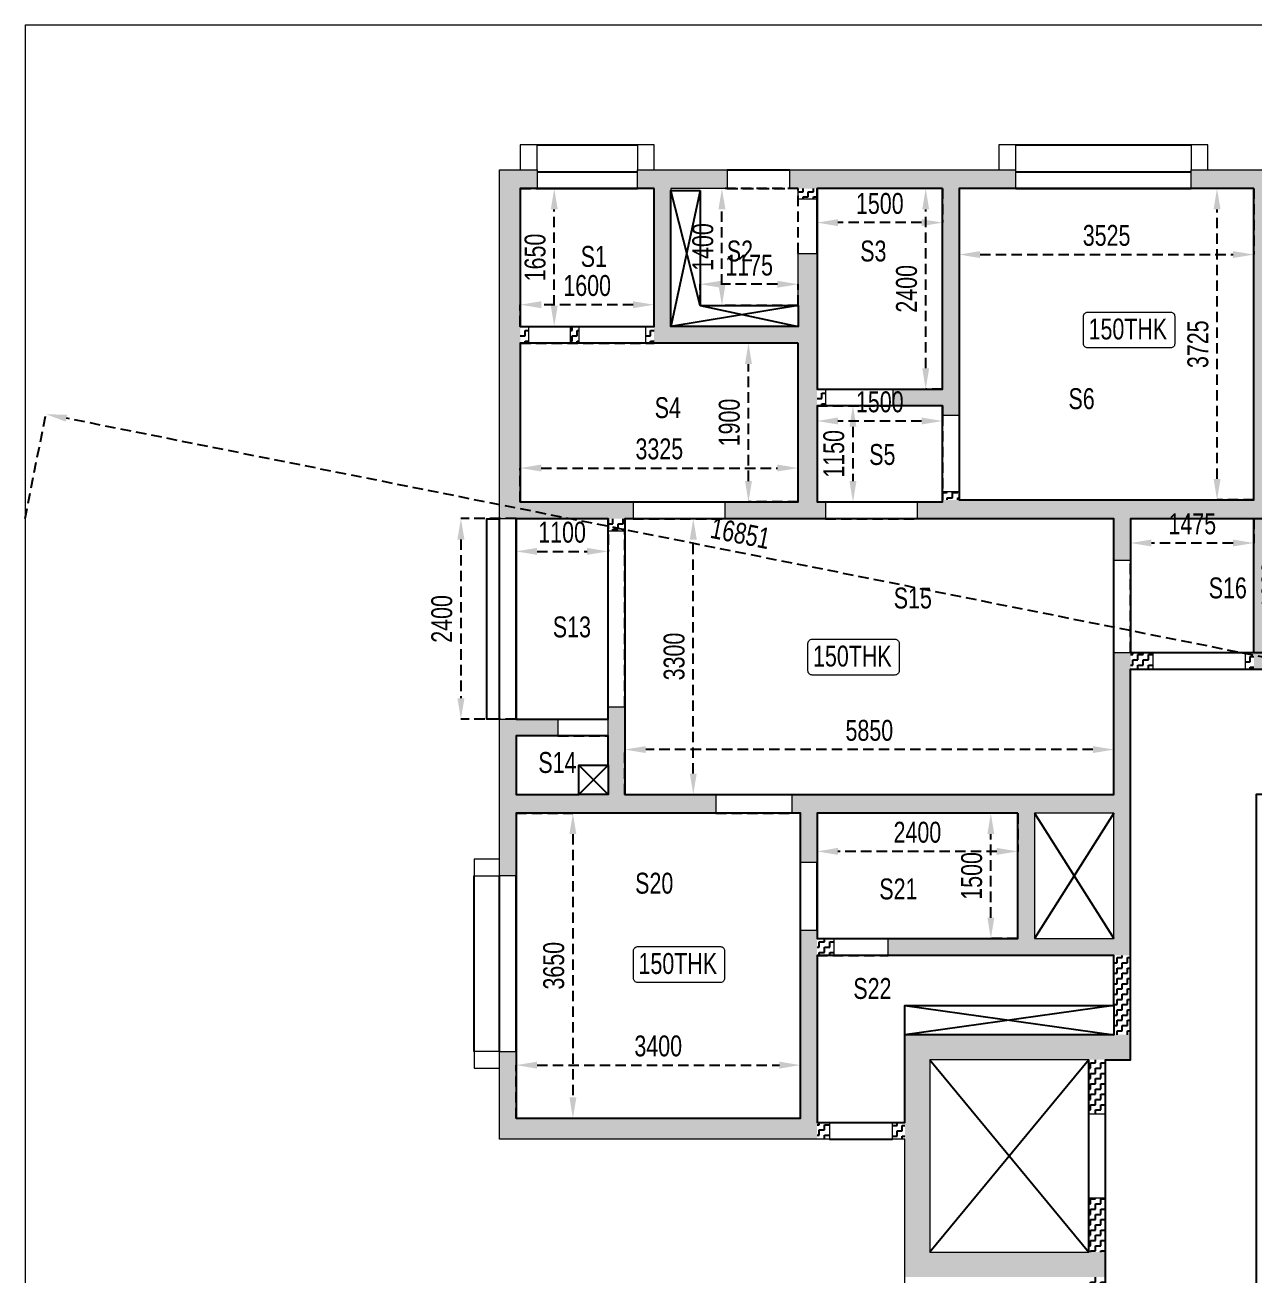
# Model space of a CAD drawing. Header units: millimetres. Extents: x 0 to 40011, y 16 to 56597.
# Drawn here: x 0 to 14712, y 41640 to 56597 of the extents above; entities that cross this region are included whole.
import ezdxf

# ---------------------------------------------------------------- set-up
doc = ezdxf.new("R2010")
doc.units = ezdxf.units.MM
doc.linetypes.add('HIDDEN', pattern=[0.375, 0.25, -0.125])
for name, color, linetype in [('A-DIM', 8, 'Continuous'), ('S-BEAM', 4, 'HIDDEN'), ('S-BEAM 1', 6, 'Continuous'), ('S-CUTOUT', 25, 'Continuous'), ('S-WALL HATCH', 251, 'Continuous')]:
    doc.layers.add(name, color=color, linetype=linetype)
for name, color, linetype, lineweight in [("S-BEAM NO'S", 2, 'Continuous', 20), ('S-GENERAL', 252, 'Continuous', 20), ('s-text', 20, 'Continuous', 13), ('S-WALL', 100, 'Continuous', 20)]:
    doc.layers.add(name, color=color, linetype=linetype, lineweight=lineweight)
doc.styles.add('Dim.s & Anno.(Misc.)', font='ARIALN.TTF')
doc.styles.add('SOBHA', font='swisscl.ttf')
doc.dimstyles.new('S-100-2', dxfattribs={"dimscale": 100, "dimtxt": 2.5, "dimasz": 2.5, "dimexe": 0, "dimexo": 0, "dimgap": 1, "dimtad": 1, "dimdec": 0, "dimzin": 0, "dimdsep": 46, "dimtxsty": 'SOBHA', "dimcen": 0.0895, "dimclrd": 8, "dimclre": 8, "dimclrt": 2, "dimadec": 0, "dimazin": 0, "dimtfac": 1, "dimtdec": 0, "dimtofl": 0, "dimtmove": 0, "dimatfit": 3, "dimfxl": 0.18, "dimtolj": 1, "dimtzin": 0, "dimlwd": -1, "dimlwe": -1, "dimarcsym": 1})
pattern_1 = [(0, (0, 0), (62.5, 62.5), [62.5, -62.5]), (90, (62.5, 0), (-62.5, 62.5), [62.5, -62.5])]

# ---------------------------------------------------------------- blocks, each defined once
blk = doc.blocks.new('WING 05 TYP WALLS')
at = {"layer": 'S-WALL HATCH', "ltscale": 7.5, "transparency": 33554687}
h = blk.add_hatch(color=251, dxfattribs=at)
h.dxf.hatch_style = 1
h.paths.add_polyline_path([(-607332, -43123), (-607332, -42923), (-607332, -41273), (-607132, -41273), (-607132, -41048), (-607332, -41048), (-607582, -41048), (-607582, -45223), (-607332, -45223), (-606282, -45223), (-606082, -45223), (-605982, -45223), (-605982, -45023), (-607332, -45023)])
h = blk.add_hatch(color=251, dxfattribs=at)
h.dxf.hatch_style = 1
h.paths.add_polyline_path([(-603782, -42048), (-604007, -42048), (-604007, -42923), (-605532, -42923), (-605532, -41273), (-604857, -41273), (-604857, -41048), (-605932, -41048), (-605932, -41273), (-605732, -41273), (-605732, -42923), (-605732, -43123), (-604007, -43123), (-604007, -45023), (-604882, -45023), (-604882, -45223), (-604007, -45223), (-603782, -45223), (-603682, -45223), (-603682, -45023), (-603782, -45023), (-603782, -43873), (-603782, -43673)])
h = blk.add_hatch(color=251, dxfattribs=at)
h.dxf.hatch_style = 1
h.paths.add_polyline_path([(-602082, -41273), (-601407, -41273), (-601407, -41048), (-603782, -41048), (-604007, -41048), (-604107, -41048), (-604107, -41273), (-604007, -41273), (-603782, -41273), (-602282, -41273), (-602282, -43673), (-602872, -43673), (-602872, -43873), (-602282, -43873), (-602282, -43988), (-602082, -43988)])
h = blk.add_hatch(color=251, dxfattribs=at)
h.dxf.hatch_style = 1
h.paths.add_polyline_path([(-596732, -44998), (-598307, -44998), (-598307, -43148), (-598307, -42948), (-598307, -41298), (-598107, -41298), (-598107, -41048), (-599307, -41048), (-599307, -41273), (-598557, -41273), (-598557, -44998), (-602082, -44998), (-602282, -44998), (-602282, -45023), (-602582, -45023), (-602582, -45223), (-602282, -45223), (-600232, -45223), (-600232, -45723), (-600032, -45723), (-600032, -45223), (-598557, -45223), (-598557, -46823), (-598557, -47023), (-598307, -47023), (-598307, -46823), (-598307, -45223), (-596932, -45223), (-596932, -45723), (-596732, -45723), (-596732, -45223)])
h = blk.add_hatch(dxfattribs=at)
h.set_pattern_fill('ZIGZAG', color=251, scale=500)
h.set_pattern_definition([(0, (-604006.83, -41397.9), (62.5, 62.5), [62.5, -62.5]), (90, (-603944.33, -41397.9), (-62.5, 62.5), [62.5, -62.5])])
h.paths.add_polyline_path([(-603782, -41273), (-604007, -41273), (-604007, -41398), (-603782, -41398)])
h = blk.add_hatch(dxfattribs=at)
h.set_pattern_fill('ZIGZAG', color=251, scale=500)
h.set_pattern_definition([(0, (-607331.83, -43122.9), (62.5, 62.5), [62.5, -62.5]), (90, (-607269.33, -43122.9), (-62.5, 62.5), [62.5, -62.5])])
h.paths.add_polyline_path([(-606632, -42923), (-606732, -42923), (-606732, -43123), (-606632, -43123)])
h.paths.add_polyline_path([(-607232, -42923), (-607332, -42923), (-607332, -43123), (-607232, -43123)])
h = blk.add_hatch(dxfattribs=at)
h.set_pattern_fill('ZIGZAG', color=251, scale=500)
h.set_pattern_definition([(0, (-605831.83, -43122.9), (62.5, 62.5), [62.5, -62.5]), (90, (-605769.33, -43122.9), (-62.5, 62.5), [62.5, -62.5])])
h.paths.add_polyline_path([(-605732, -42923), (-605832, -42923), (-605832, -43123), (-605732, -43123)])
h = blk.add_hatch(dxfattribs=at)
h.set_pattern_fill('ZIGZAG', color=251, scale=500)
h.set_pattern_definition([(0, (-603781.83, -43872.9), (62.5, 62.5), [62.5, -62.5]), (90, (-603719.33, -43872.9), (-62.5, 62.5), [62.5, -62.5])])
h.paths.add_polyline_path([(-603682, -43673), (-603782, -43673), (-603782, -43873), (-603682, -43873)])
h = blk.add_hatch(dxfattribs=at)
h.set_pattern_fill('ZIGZAG', color=251, scale=500)
h.set_pattern_definition([(0, (-602281.83, -44997.9), (62.5, 62.5), [62.5, -62.5]), (90, (-602219.33, -44997.9), (-62.5, 62.5), [62.5, -62.5])])
h.paths.add_polyline_path([(-602082, -44898), (-602282, -44898), (-602282, -44998), (-602082, -44998)])
h = blk.add_hatch(dxfattribs=at)
h.set_pattern_fill('ZIGZAG', color=251, scale=500)
h.set_pattern_definition([(0, (-606281.83, -45372.9), (62.5, 62.5), [62.5, -62.5]), (90, (-606219.33, -45372.9), (-62.5, 62.5), [62.5, -62.5])])
h.paths.add_polyline_path([(-606082, -45223), (-606282, -45223), (-606282, -45373), (-606082, -45373)])
h = blk.add_hatch(color=251, dxfattribs=at)
h.dxf.hatch_style = 1
h.paths.add_polyline_path([(-600032, -48748), (-600032, -48523), (-600032, -47023), (-600032, -46823), (-600232, -46823), (-600232, -48523), (-604082, -48523), (-604082, -48748), (-603982, -48748), (-603982, -49338), (-603782, -49338), (-603782, -48748), (-601382, -48748), (-601382, -50248), (-602932, -50248), (-602932, -50448), (-600232, -50448), (-600032, -50448)])
h.paths.add_polyline_path([(-601182, -50248), (-601182, -48748), (-600232, -48748), (-600232, -50248)], flags=16)
h = blk.add_hatch(dxfattribs=at)
h.set_pattern_fill('ZIGZAG', color=251, scale=500)
h.set_pattern_definition(pattern_1)
h.paths.add_polyline_path([(-599767, -46823), (-600032, -46823), (-600032, -47023), (-599767, -47023)])
h = blk.add_hatch(dxfattribs=at)
h.set_pattern_fill('ZIGZAG', color=251, scale=500)
h.set_pattern_definition([(0, (-598656.83, -47022.9), (62.5, 62.5), [62.5, -62.5]), (90, (-598594.33, -47022.9), (-62.5, 62.5), [62.5, -62.5])])
h.paths.add_polyline_path([(-598207, -46823), (-598307, -46823), (-598307, -47023), (-598207, -47023)])
h.paths.add_polyline_path([(-598557, -46823), (-598657, -46823), (-598657, -47023), (-598557, -47023)])
h = blk.add_hatch(color=251, dxfattribs=at)
h.dxf.hatch_style = 1
h.paths.add_polyline_path([(-604992, -48523), (-606082, -48523), (-606082, -47473), (-606282, -47473), (-606282, -48523), (-607382, -48523), (-607382, -47823), (-606882, -47823), (-606882, -47623), (-607582, -47623), (-607582, -48523), (-607582, -48748), (-607582, -49498), (-607382, -49498), (-607382, -48748), (-604992, -48748)])
h = blk.add_hatch(color=251, dxfattribs=at)
h.dxf.hatch_style = 1
h.paths.add_polyline_path([(-603782, -50448), (-603782, -50248), (-603782, -50148), (-603982, -50148), (-603982, -52398), (-607382, -52398), (-607382, -51598), (-607582, -51598), (-607582, -52398), (-607582, -52648), (-603782, -52648), (-603782, -52448), (-603782, -52398)])
h = blk.add_hatch(dxfattribs=at)
h.set_pattern_fill('ZIGZAG', color=251, scale=500)
h.set_pattern_definition(pattern_1)
h.paths.add_polyline_path([(-603582, -50248), (-603782, -50248), (-603782, -50448), (-603582, -50448)], flags=17)
h = blk.add_hatch(dxfattribs=at)
h.set_pattern_fill('ZIGZAG', color=251, scale=500)
h.set_pattern_definition(pattern_1)
h.paths.add_polyline_path([(-600032, -50448), (-600232, -50448), (-600232, -51398), (-600032, -51398)])
h = blk.add_hatch(color=251, dxfattribs=at)
h.dxf.hatch_style = 1
h.paths.add_polyline_path([(-602432, -51698), (-600532, -51698), (-600332, -51698), (-600032, -51698), (-600032, -51398), (-600232, -51398), (-602732, -51398), (-602732, -52448), (-602732, -52648), (-602732, -54298), (-602432, -54298), (-600532, -54298), (-600332, -54298), (-600332, -53998), (-600532, -53998), (-602432, -53998)])
h = blk.add_hatch(dxfattribs=at)
h.set_pattern_fill('ZIGZAG', color=251, scale=500)
h.set_pattern_definition([(0, (-602881.83, -54947.9), (62.5, 62.5), [62.5, -62.5]), (90, (-602819.33, -54947.9), (-62.5, 62.5), [62.5, -62.5])])
h.paths.add_polyline_path([(-600332, -54298), (-600532, -54298), (-600532, -54948), (-600332, -54948)])
h.paths.add_polyline_path([(-600332, -53348), (-600532, -53348), (-600532, -53998), (-600332, -53998)])
h.paths.add_polyline_path([(-602732, -52448), (-602882, -52448), (-602882, -52648), (-602732, -52648)])
h.paths.add_polyline_path([(-600332, -51698), (-600532, -51698), (-600532, -52348), (-600332, -52348)])
h = blk.add_hatch(dxfattribs=at)
h.set_pattern_fill('ZIGZAG', color=251, scale=500)
h.set_pattern_definition(pattern_1)
h.paths.add_polyline_path([(-603632, -52448), (-603782, -52448), (-603782, -52648), (-603632, -52648)])
at = {"layer": 'S-WALL'}
blk.add_line((-602282, -45223), (-602282, -45223), dxfattribs=at)
for points in [[(-605982, -45023), (-605982, -45223), (-606082, -45223), (-606082, -45373), (-606282, -45373), (-606282, -45223), (-607332, -45223), (-607582, -45223), (-607582, -41048), (-607332, -41048), (-607132, -41048), (-607132, -41273), (-607332, -41273), (-607332, -42923), (-607232, -42923), (-607232, -43123), (-607332, -43123), (-607332, -45023)], [(-603682, -43673), (-603682, -43873), (-603782, -43873), (-603782, -45023), (-603682, -45023), (-603682, -45223), (-603782, -45223), (-604007, -45223), (-604882, -45223), (-604882, -45023), (-604007, -45023), (-604007, -43123), (-605832, -43123), (-605832, -42923), (-605732, -42923), (-605732, -41273), (-605932, -41273), (-605932, -41048), (-604857, -41048), (-604857, -41273), (-605532, -41273), (-605532, -42923), (-604007, -42923), (-604007, -42048), (-603782, -42048), (-603782, -43673)], [(-602082, -43988), (-602282, -43988), (-602282, -43873), (-602872, -43873), (-602872, -43673), (-602282, -43673), (-602282, -41273), (-603782, -41273), (-603782, -41398), (-604007, -41398), (-604007, -41273), (-604107, -41273), (-604107, -41048), (-604007, -41048), (-603782, -41048), (-601407, -41048), (-601407, -41273), (-602082, -41273)], [(-606632, -43123), (-606732, -43123), (-606732, -42923), (-606632, -42923)], [(-604992, -48523), (-604992, -48748), (-607382, -48748), (-607382, -49498), (-607582, -49498), (-607582, -48748), (-607582, -48523), (-607582, -47623), (-606882, -47623), (-606882, -47823), (-607382, -47823), (-607382, -48523), (-606282, -48523), (-606282, -47473), (-606082, -47473), (-606082, -48523)], [(-600232, -48748), (-601182, -48748), (-601182, -50248), (-600232, -50248)], [(-603582, -50248), (-603582, -50448), (-603782, -50448), (-603782, -52398), (-603782, -52448), (-603632, -52448), (-603632, -52648), (-603782, -52648), (-607582, -52648), (-607582, -52398), (-607582, -51598), (-607382, -51598), (-607382, -52398), (-603982, -52398), (-603982, -50148), (-603782, -50148), (-603782, -50248)]]:
    blk.add_lwpolyline(points, close=True, dxfattribs=at)
for points in [[(-598207, -47023), (-598657, -47023), (-598657, -46823), (-598557, -46823), (-598557, -45223), (-600032, -45223), (-600032, -45723), (-600232, -45723), (-600232, -45223), (-602282, -45223), (-602582, -45223), (-602582, -45023), (-602282, -45023), (-602282, -44998), (-602282, -44898), (-602082, -44898), (-602082, -44998), (-598557, -44998), (-598557, -41273), (-599307, -41273), (-599307, -41048), (-598107, -41048)], [(-602732, -56598), (-602732, -52648), (-602882, -52648), (-602882, -52448), (-602732, -52448), (-602732, -51398), (-600232, -51398), (-600232, -50448), (-602932, -50448), (-602932, -50248), (-601382, -50248), (-601382, -48748), (-603782, -48748), (-603782, -49338), (-603982, -49338), (-603982, -48748), (-604082, -48748), (-604082, -48523), (-600232, -48523), (-600232, -46823), (-599767, -46823), (-599767, -47023), (-600032, -47023), (-600032, -48523), (-600032, -48748), (-600032, -51698), (-600332, -51698), (-600332, -52348), (-600532, -52348), (-600532, -51698), (-602432, -51698), (-602432, -53998), (-600532, -53998), (-600532, -53348), (-600332, -53348), (-600332, -54948)]]:
    blk.add_lwpolyline(points, dxfattribs=at)
blk = doc.blocks.new('*D176')
at = {"layer": 'Defpoints', "color": 0, "linetype": 'Continuous', "ltscale": 500, "transparency": 16777216}
for p in [(5924, 54640), (6330, 54640), (5924, 52990)]:
    blk.add_point(p, dxfattribs=at)
at = {"layer": 'S-BEAM', "color": 8, "ltscale": 500, "transparency": 16777216}
for p, q in [((5924, 54640), (6330, 54640)), ((6330, 53240), (6330, 54390)), ((5924, 52990), (6330, 52990))]:
    blk.add_line(p, q, dxfattribs=at)
at = {"layer": 'S-BEAM', "color": 8, "linetype": 'Continuous', "ltscale": 500, "transparency": 16777216}
for points in [[(6289, 54390), (6372, 54390), (6330, 54640)], [(6289, 53240), (6372, 53240), (6330, 52990)]]:
    blk.add_solid(points, dxfattribs=at)
at = {"layer": 'S-BEAM', "color": 2, "linetype": 'Continuous', "ltscale": 500, "transparency": 16777216, "insert": (6102, 53815), "char_height": 250, "attachment_point": 5, "rotation": 90, "style": 'SOBHA'}
blk.add_mtext('\\A1;1650', dxfattribs=at)
blk = doc.blocks.new('*D177')
at = {"layer": 'Defpoints', "color": 0, "linetype": 'Continuous', "ltscale": 500, "transparency": 16777216}
for p in [(5924, 53250), (5924, 52990), (7524, 52990)]:
    blk.add_point(p, dxfattribs=at)
at = {"layer": 'S-BEAM', "color": 8, "ltscale": 500, "transparency": 16777216}
for p, q in [((5924, 52990), (5924, 53250)), ((7274, 53250), (6174, 53250)), ((7524, 52990), (7524, 53250))]:
    blk.add_line(p, q, dxfattribs=at)
at = {"layer": 'S-BEAM', "color": 8, "linetype": 'Continuous', "ltscale": 500, "transparency": 16777216}
for points in [[(6174, 53291), (6174, 53208), (5924, 53250)], [(7274, 53291), (7274, 53208), (7524, 53250)]]:
    blk.add_solid(points, dxfattribs=at)
at = {"layer": 'S-BEAM', "color": 2, "linetype": 'Continuous', "ltscale": 500, "transparency": 16777216, "insert": (6724, 53478), "char_height": 250, "attachment_point": 5, "style": 'SOBHA'}
blk.add_mtext('\\A1;1600', dxfattribs=at)
blk = doc.blocks.new('*D178')
at = {"layer": 'Defpoints', "color": 0, "linetype": 'Continuous', "ltscale": 500, "transparency": 16777216}
for p in [(8074, 53495), (8074, 53240), (9249, 53240)]:
    blk.add_point(p, dxfattribs=at)
at = {"layer": 'S-BEAM', "color": 8, "ltscale": 500, "transparency": 16777216}
for p, q in [((8074, 53240), (8074, 53495)), ((8999, 53495), (8324, 53495)), ((9249, 53240), (9249, 53495))]:
    blk.add_line(p, q, dxfattribs=at)
at = {"layer": 'S-BEAM', "color": 8, "linetype": 'Continuous', "ltscale": 500, "transparency": 16777216}
for points in [[(8324, 53536), (8324, 53453), (8074, 53495)], [(8999, 53536), (8999, 53453), (9249, 53495)]]:
    blk.add_solid(points, dxfattribs=at)
at = {"layer": 'S-BEAM', "color": 2, "linetype": 'Continuous', "ltscale": 500, "transparency": 16777216, "insert": (8662, 53722), "char_height": 250, "attachment_point": 5, "style": 'SOBHA'}
blk.add_mtext('\\A1;1175', dxfattribs=at)
blk = doc.blocks.new('*D179')
at = {"layer": 'Defpoints', "color": 0, "linetype": 'Continuous', "ltscale": 500, "transparency": 16777216}
for p in [(8336, 54640), (9249, 54640), (9249, 53240)]:
    blk.add_point(p, dxfattribs=at)
at = {"layer": 'S-BEAM', "color": 8, "ltscale": 500, "transparency": 16777216}
for p, q in [((9249, 54640), (8336, 54640)), ((8336, 53490), (8336, 54390)), ((9249, 53240), (8336, 53240))]:
    blk.add_line(p, q, dxfattribs=at)
at = {"layer": 'S-BEAM', "color": 8, "linetype": 'Continuous', "ltscale": 500, "transparency": 16777216}
for points in [[(8294, 54390), (8378, 54390), (8336, 54640)], [(8294, 53490), (8378, 53490), (8336, 53240)]]:
    blk.add_solid(points, dxfattribs=at)
at = {"layer": 'S-BEAM', "color": 2, "linetype": 'Continuous', "ltscale": 500, "transparency": 16777216, "insert": (8108, 53940), "char_height": 250, "attachment_point": 5, "rotation": 90, "style": 'SOBHA'}
blk.add_mtext('\\A1;1400', dxfattribs=at)
blk = doc.blocks.new('*D180')
at = {"layer": 'Defpoints', "color": 0, "linetype": 'Continuous', "ltscale": 500, "transparency": 16777216}
for p in [(10773, 54640), (10974, 54640), (10974, 52240)]:
    blk.add_point(p, dxfattribs=at)
at = {"layer": 'S-BEAM', "color": 8, "ltscale": 500, "transparency": 16777216}
for p, q in [((10974, 54640), (10773, 54640)), ((10773, 52490), (10773, 54390)), ((10974, 52240), (10773, 52240))]:
    blk.add_line(p, q, dxfattribs=at)
at = {"layer": 'S-BEAM', "color": 8, "linetype": 'Continuous', "ltscale": 500, "transparency": 16777216}
for points in [[(10732, 54390), (10815, 54390), (10773, 54640)], [(10732, 52490), (10815, 52490), (10773, 52240)]]:
    blk.add_solid(points, dxfattribs=at)
at = {"layer": 'S-BEAM', "color": 2, "linetype": 'Continuous', "ltscale": 500, "transparency": 16777216, "insert": (10545, 53440), "char_height": 250, "attachment_point": 5, "rotation": 90, "style": 'SOBHA'}
blk.add_mtext('\\A1;2400', dxfattribs=at)
blk = doc.blocks.new('*D181')
at = {"layer": 'Defpoints', "color": 0, "linetype": 'Continuous', "ltscale": 500, "transparency": 16777216}
for p in [(9474, 54640), (10974, 54640), (9474, 54232)]:
    blk.add_point(p, dxfattribs=at)
at = {"layer": 'S-BEAM', "color": 8, "ltscale": 500, "transparency": 16777216}
for p, q in [((9474, 54640), (9474, 54232)), ((10974, 54640), (10974, 54232)), ((10724, 54232), (9724, 54232))]:
    blk.add_line(p, q, dxfattribs=at)
at = {"layer": 'S-BEAM', "color": 8, "linetype": 'Continuous', "ltscale": 500, "transparency": 16777216}
for points in [[(9724, 54273), (9724, 54190), (9474, 54232)], [(10724, 54273), (10724, 54190), (10974, 54232)]]:
    blk.add_solid(points, dxfattribs=at)
at = {"layer": 'S-BEAM', "color": 2, "linetype": 'Continuous', "ltscale": 500, "transparency": 16777216, "insert": (10224, 54460), "char_height": 250, "attachment_point": 5, "style": 'SOBHA'}
blk.add_mtext('\\A1;1500', dxfattribs=at)
blk = doc.blocks.new('*D182')
at = {"layer": 'Defpoints', "color": 0, "linetype": 'Continuous', "ltscale": 500, "transparency": 16777216}
for p in [(9249, 51295), (5924, 50890), (9249, 50890)]:
    blk.add_point(p, dxfattribs=at)
at = {"layer": 'S-BEAM', "color": 8, "ltscale": 500, "transparency": 16777216}
for p, q in [((5924, 50890), (5924, 51295)), ((6174, 51295), (8999, 51295)), ((9249, 50890), (9249, 51295))]:
    blk.add_line(p, q, dxfattribs=at)
at = {"layer": 'S-BEAM', "color": 8, "linetype": 'Continuous', "ltscale": 500, "transparency": 16777216}
for points in [[(6174, 51337), (6174, 51254), (5924, 51295)], [(8999, 51337), (8999, 51254), (9249, 51295)]]:
    blk.add_solid(points, dxfattribs=at)
at = {"layer": 'S-BEAM', "color": 2, "linetype": 'Continuous', "ltscale": 500, "transparency": 16777216, "insert": (7587, 51523), "char_height": 250, "attachment_point": 5, "style": 'SOBHA'}
blk.add_mtext('\\A1;3325', dxfattribs=at)
blk = doc.blocks.new('*D183')
at = {"layer": 'Defpoints', "color": 0, "linetype": 'Continuous', "ltscale": 500, "transparency": 16777216}
for p in [(8653, 52790), (9249, 52790), (9249, 50890)]:
    blk.add_point(p, dxfattribs=at)
at = {"layer": 'S-BEAM', "color": 8, "ltscale": 500, "transparency": 16777216}
for p, q in [((9249, 52790), (8653, 52790)), ((8653, 51140), (8653, 52540)), ((9249, 50890), (8653, 50890))]:
    blk.add_line(p, q, dxfattribs=at)
at = {"layer": 'S-BEAM', "color": 8, "linetype": 'Continuous', "ltscale": 500, "transparency": 16777216}
for points in [[(8612, 52540), (8695, 52540), (8653, 52790)], [(8612, 51140), (8695, 51140), (8653, 50890)]]:
    blk.add_solid(points, dxfattribs=at)
at = {"layer": 'S-BEAM', "color": 2, "linetype": 'Continuous', "ltscale": 500, "transparency": 16777216, "insert": (8425, 51840), "char_height": 250, "attachment_point": 5, "rotation": 90, "style": 'SOBHA'}
blk.add_mtext('\\A1;1900', dxfattribs=at)
blk = doc.blocks.new('*D184')
at = {"layer": 'Defpoints', "color": 0, "linetype": 'Continuous', "ltscale": 500, "transparency": 16777216}
for p in [(9474, 52040), (9474, 50890), (9903, 50890)]:
    blk.add_point(p, dxfattribs=at)
at = {"layer": 'S-BEAM', "color": 8, "ltscale": 500, "transparency": 16777216}
for p, q in [((9474, 52040), (9903, 52040)), ((9903, 51790), (9903, 51140)), ((9474, 50890), (9903, 50890))]:
    blk.add_line(p, q, dxfattribs=at)
at = {"layer": 'S-BEAM', "color": 8, "linetype": 'Continuous', "ltscale": 500, "transparency": 16777216}
for points in [[(9861, 51790), (9945, 51790), (9903, 52040)], [(9861, 51140), (9945, 51140), (9903, 50890)]]:
    blk.add_solid(points, dxfattribs=at)
at = {"layer": 'S-BEAM', "color": 2, "linetype": 'Continuous', "ltscale": 500, "transparency": 16777216, "insert": (9675, 51465), "char_height": 250, "attachment_point": 5, "rotation": 90, "style": 'SOBHA'}
blk.add_mtext('\\A1;1150', dxfattribs=at)
blk = doc.blocks.new('*D185')
at = {"layer": 'Defpoints', "color": 0, "linetype": 'Continuous', "ltscale": 500, "transparency": 16777216}
for p in [(9474, 52040), (10974, 52040), (9474, 51858)]:
    blk.add_point(p, dxfattribs=at)
at = {"layer": 'S-BEAM', "color": 8, "ltscale": 500, "transparency": 16777216}
for p, q in [((9474, 52040), (9474, 51858)), ((10974, 52040), (10974, 51858)), ((10724, 51858), (9724, 51858))]:
    blk.add_line(p, q, dxfattribs=at)
at = {"layer": 'S-BEAM', "color": 8, "linetype": 'Continuous', "ltscale": 500, "transparency": 16777216}
for points in [[(9724, 51900), (9724, 51817), (9474, 51858)], [(10724, 51900), (10724, 51817), (10974, 51858)]]:
    blk.add_solid(points, dxfattribs=at)
at = {"layer": 'S-BEAM', "color": 2, "linetype": 'Continuous', "ltscale": 500, "transparency": 16777216, "insert": (10224, 52086), "char_height": 250, "attachment_point": 5, "style": 'SOBHA'}
blk.add_mtext('\\A1;1500', dxfattribs=at)
blk = doc.blocks.new('*D186')
at = {"layer": 'Defpoints', "color": 0, "linetype": 'Continuous', "ltscale": 500, "transparency": 16777216}
for p in [(14258, 54640), (14699, 54640), (14699, 50915)]:
    blk.add_point(p, dxfattribs=at)
at = {"layer": 'S-BEAM', "color": 8, "ltscale": 500, "transparency": 16777216}
for p, q in [((14699, 54640), (14258, 54640)), ((14258, 51165), (14258, 54390)), ((14699, 50915), (14258, 50915))]:
    blk.add_line(p, q, dxfattribs=at)
at = {"layer": 'S-BEAM', "color": 8, "linetype": 'Continuous', "ltscale": 500, "transparency": 16777216}
for points in [[(14216, 54390), (14300, 54390), (14258, 54640)], [(14216, 51165), (14300, 51165), (14258, 50915)]]:
    blk.add_solid(points, dxfattribs=at)
at = {"layer": 'S-BEAM', "color": 2, "linetype": 'Continuous', "ltscale": 500, "transparency": 16777216, "insert": (14030, 52777), "char_height": 250, "attachment_point": 5, "rotation": 90, "style": 'SOBHA'}
blk.add_mtext('\\A1;3725', dxfattribs=at)
blk = doc.blocks.new('*D187')
at = {"layer": 'Defpoints', "color": 0, "linetype": 'Continuous', "ltscale": 500, "transparency": 16777216}
for p in [(11174, 54640), (14699, 54640), (14699, 53850)]:
    blk.add_point(p, dxfattribs=at)
at = {"layer": 'S-BEAM', "color": 8, "ltscale": 500, "transparency": 16777216}
for p, q in [((11174, 54640), (11174, 53850)), ((14699, 54640), (14699, 53850)), ((11424, 53850), (14449, 53850))]:
    blk.add_line(p, q, dxfattribs=at)
at = {"layer": 'S-BEAM', "color": 8, "linetype": 'Continuous', "ltscale": 500, "transparency": 16777216}
for points in [[(11424, 53891), (11424, 53808), (11174, 53850)], [(14449, 53891), (14449, 53808), (14699, 53850)]]:
    blk.add_solid(points, dxfattribs=at)
at = {"layer": 'S-BEAM', "color": 2, "linetype": 'Continuous', "ltscale": 500, "transparency": 16777216, "insert": (12937, 54078), "char_height": 250, "attachment_point": 5, "style": 'SOBHA'}
blk.add_mtext('\\A1;3525', dxfattribs=at)
blk = doc.blocks.new('*D197')
at = {"layer": 'Defpoints', "color": 0, "linetype": 'Continuous', "ltscale": 500, "transparency": 16777216}
for p in [(5874, 50690), (5214, 48290), (5874, 48290)]:
    blk.add_point(p, dxfattribs=at)
at = {"layer": 'S-BEAM', "color": 8, "ltscale": 500, "transparency": 16777216}
for p, q in [((5874, 50690), (5214, 50690)), ((5214, 50440), (5214, 48540)), ((5874, 48290), (5214, 48290))]:
    blk.add_line(p, q, dxfattribs=at)
at = {"layer": 'S-BEAM', "color": 8, "linetype": 'Continuous', "ltscale": 500, "transparency": 16777216}
for points in [[(5172, 50440), (5256, 50440), (5214, 50690)], [(5172, 48540), (5256, 48540), (5214, 48290)]]:
    blk.add_solid(points, dxfattribs=at)
at = {"layer": 'S-BEAM', "color": 2, "linetype": 'Continuous', "ltscale": 500, "transparency": 16777216, "insert": (4986, 49490), "char_height": 250, "attachment_point": 5, "rotation": 90, "style": 'SOBHA'}
blk.add_mtext('\\A1;2400', dxfattribs=at)
blk = doc.blocks.new('*D198')
at = {"layer": 'Defpoints', "color": 0, "linetype": 'Continuous', "ltscale": 500, "transparency": 16777216}
for p in [(5874, 50690), (6974, 50690), (6974, 50298)]:
    blk.add_point(p, dxfattribs=at)
at = {"layer": 'S-BEAM', "color": 8, "ltscale": 500, "transparency": 16777216}
for p, q in [((5874, 50690), (5874, 50298)), ((6974, 50690), (6974, 50298)), ((6124, 50298), (6724, 50298))]:
    blk.add_line(p, q, dxfattribs=at)
at = {"layer": 'S-BEAM', "color": 8, "linetype": 'Continuous', "ltscale": 500, "transparency": 16777216}
for points in [[(6124, 50340), (6124, 50257), (5874, 50298)], [(6724, 50340), (6724, 50257), (6974, 50298)]]:
    blk.add_solid(points, dxfattribs=at)
at = {"layer": 'S-BEAM', "color": 2, "linetype": 'Continuous', "ltscale": 500, "transparency": 16777216, "insert": (6424, 50526), "char_height": 250, "attachment_point": 5, "style": 'SOBHA'}
blk.add_mtext('\\A1;1100', dxfattribs=at)
blk = doc.blocks.new('*D199')
at = {"layer": 'Defpoints', "color": 0, "linetype": 'Continuous', "ltscale": 500, "transparency": 16777216}
for p in [(7174, 47927), (7174, 47390), (13024, 47390)]:
    blk.add_point(p, dxfattribs=at)
at = {"layer": 'S-BEAM', "color": 8, "ltscale": 500, "transparency": 16777216}
for p, q in [((7174, 47390), (7174, 47927)), ((12774, 47927), (7424, 47927)), ((13024, 47390), (13024, 47927))]:
    blk.add_line(p, q, dxfattribs=at)
at = {"layer": 'S-BEAM', "color": 8, "linetype": 'Continuous', "ltscale": 500, "transparency": 16777216}
for points in [[(7424, 47968), (7424, 47885), (7174, 47927)], [(12774, 47968), (12774, 47885), (13024, 47927)]]:
    blk.add_solid(points, dxfattribs=at)
at = {"layer": 'S-BEAM', "color": 2, "linetype": 'Continuous', "ltscale": 500, "transparency": 16777216, "insert": (10099, 48155), "char_height": 250, "attachment_point": 5, "style": 'SOBHA'}
blk.add_mtext('\\A1;5850', dxfattribs=at)
blk = doc.blocks.new('*D240')
at = {"layer": 'Defpoints', "color": 0, "linetype": 'Continuous', "ltscale": 500, "transparency": 16777216}
for p in [(7174, 50690), (7993, 50690), (7174, 47390)]:
    blk.add_point(p, dxfattribs=at)
at = {"layer": 'S-BEAM', "color": 8, "ltscale": 500, "transparency": 16777216}
for p, q in [((7174, 50690), (7993, 50690)), ((7993, 47640), (7993, 50440)), ((7174, 47390), (7993, 47390))]:
    blk.add_line(p, q, dxfattribs=at)
at = {"layer": 'S-BEAM', "color": 8, "linetype": 'Continuous', "ltscale": 500, "transparency": 16777216}
for points in [[(7952, 50440), (8035, 50440), (7993, 50690)], [(7952, 47640), (8035, 47640), (7993, 47390)]]:
    blk.add_solid(points, dxfattribs=at)
at = {"layer": 'S-BEAM', "color": 2, "linetype": 'Continuous', "ltscale": 500, "transparency": 16777216, "insert": (7765, 49040), "char_height": 250, "attachment_point": 5, "rotation": 90, "style": 'SOBHA'}
blk.add_mtext('\\A1;3300', dxfattribs=at)
blk = doc.blocks.new('*D241')
at = {"layer": 'Defpoints', "color": 0, "linetype": 'Continuous', "ltscale": 500, "transparency": 16777216}
for p in [(14699, 50690), (15145, 50690), (14699, 49090)]:
    blk.add_point(p, dxfattribs=at)
at = {"layer": 'S-BEAM', "color": 8, "ltscale": 500, "transparency": 16777216}
for p, q in [((14699, 50690), (15145, 50690)), ((15145, 49340), (15145, 50440)), ((14699, 49090), (15145, 49090))]:
    blk.add_line(p, q, dxfattribs=at)
at = {"layer": 'S-BEAM', "color": 8, "linetype": 'Continuous', "ltscale": 500, "transparency": 16777216}
for points in [[(15104, 50440), (15187, 50440), (15145, 50690)], [(15104, 49340), (15187, 49340), (15145, 49090)]]:
    blk.add_solid(points, dxfattribs=at)
at = {"layer": 'S-BEAM', "color": 2, "linetype": 'Continuous', "ltscale": 500, "transparency": 16777216, "insert": (14917, 49890), "char_height": 250, "attachment_point": 5, "rotation": 90, "style": 'SOBHA'}
blk.add_mtext('\\A1;1600', dxfattribs=at)
blk = doc.blocks.new('*D242')
at = {"layer": 'Defpoints', "color": 0, "linetype": 'Continuous', "ltscale": 500, "transparency": 16777216}
for p in [(13224, 50690), (14699, 50690), (13224, 50398)]:
    blk.add_point(p, dxfattribs=at)
at = {"layer": 'S-BEAM', "color": 8, "ltscale": 500, "transparency": 16777216}
for p, q in [((13224, 50690), (13224, 50398)), ((14699, 50690), (14699, 50398)), ((14449, 50398), (13474, 50398))]:
    blk.add_line(p, q, dxfattribs=at)
at = {"layer": 'S-BEAM', "color": 8, "linetype": 'Continuous', "ltscale": 500, "transparency": 16777216}
for points in [[(13474, 50440), (13474, 50357), (13224, 50398)], [(14449, 50440), (14449, 50357), (14699, 50398)]]:
    blk.add_solid(points, dxfattribs=at)
at = {"layer": 'S-BEAM', "color": 2, "linetype": 'Continuous', "ltscale": 500, "transparency": 16777216, "insert": (13962, 50626), "char_height": 250, "attachment_point": 5, "style": 'SOBHA'}
blk.add_mtext('\\A1;1475', dxfattribs=at)
blk = doc.blocks.new('*D245')
at = {"layer": 'Defpoints', "color": 0, "linetype": 'Continuous', "ltscale": 500, "transparency": 16777216}
for p in [(250, 51940), (0, 50690), (16524, 47390)]:
    blk.add_point(p, dxfattribs=at)
at = {"layer": 'S-BEAM', "color": 8, "ltscale": 500, "transparency": 16777216}
for p, q in [((0, 50690), (250, 51940)), ((16529, 48689), (495, 51891)), ((16524, 47390), (16774, 48640))]:
    blk.add_line(p, q, dxfattribs=at)
at = {"layer": 'S-BEAM', "color": 8, "linetype": 'Continuous', "ltscale": 500, "transparency": 16777216}
for points in [[(503, 51932), (487, 51851), (250, 51940)], [(16537, 48730), (16521, 48648), (16774, 48640)]]:
    blk.add_solid(points, dxfattribs=at)
at = {"layer": 'S-BEAM', "color": 2, "linetype": 'Continuous', "ltscale": 500, "transparency": 16777216, "insert": (8557, 50514), "char_height": 250, "attachment_point": 5, "rotation": 348.7064, "style": 'SOBHA'}
blk.add_mtext('\\A1;16851', dxfattribs=at)
blk = doc.blocks.new('*D252')
at = {"layer": 'Defpoints', "color": 0, "linetype": 'Continuous', "ltscale": 500, "transparency": 16777216}
for p in [(11552, 47165), (11874, 47165), (11874, 45665)]:
    blk.add_point(p, dxfattribs=at)
at = {"layer": 'S-BEAM', "color": 8, "ltscale": 500, "transparency": 16777216}
for p, q in [((11874, 47165), (11552, 47165)), ((11552, 45915), (11552, 46915)), ((11874, 45665), (11552, 45665))]:
    blk.add_line(p, q, dxfattribs=at)
at = {"layer": 'S-BEAM', "color": 8, "linetype": 'Continuous', "ltscale": 500, "transparency": 16777216}
for points in [[(11511, 46915), (11594, 46915), (11552, 47165)], [(11511, 45915), (11594, 45915), (11552, 45665)]]:
    blk.add_solid(points, dxfattribs=at)
at = {"layer": 'S-BEAM', "color": 2, "linetype": 'Continuous', "ltscale": 500, "transparency": 16777216, "insert": (11324, 46415), "char_height": 250, "attachment_point": 5, "rotation": 90, "style": 'SOBHA'}
blk.add_mtext('\\A1;1500', dxfattribs=at)
blk = doc.blocks.new('*D253')
at = {"layer": 'Defpoints', "color": 0, "linetype": 'Continuous', "ltscale": 500, "transparency": 16777216}
for p in [(9474, 47165), (11874, 47165), (9474, 46708)]:
    blk.add_point(p, dxfattribs=at)
at = {"layer": 'S-BEAM', "color": 8, "ltscale": 500, "transparency": 16777216}
for p, q in [((9474, 47165), (9474, 46708)), ((11874, 47165), (11874, 46708)), ((11624, 46708), (9724, 46708))]:
    blk.add_line(p, q, dxfattribs=at)
at = {"layer": 'S-BEAM', "color": 8, "linetype": 'Continuous', "ltscale": 500, "transparency": 16777216}
for points in [[(9724, 46750), (9724, 46667), (9474, 46708)], [(11624, 46750), (11624, 46667), (11874, 46708)]]:
    blk.add_solid(points, dxfattribs=at)
at = {"layer": 'S-BEAM', "color": 2, "linetype": 'Continuous', "ltscale": 500, "transparency": 16777216, "insert": (10674, 46936), "char_height": 250, "attachment_point": 5, "style": 'SOBHA'}
blk.add_mtext('\\A1;2400', dxfattribs=at)
blk = doc.blocks.new('*D254')
at = {"layer": 'Defpoints', "color": 0, "linetype": 'Continuous', "ltscale": 500, "transparency": 16777216}
for p in [(9274, 44151), (5874, 43515), (9274, 43515)]:
    blk.add_point(p, dxfattribs=at)
at = {"layer": 'S-BEAM', "color": 8, "ltscale": 500, "transparency": 16777216}
for p, q in [((5874, 43515), (5874, 44151)), ((6124, 44151), (9024, 44151)), ((9274, 43515), (9274, 44151))]:
    blk.add_line(p, q, dxfattribs=at)
at = {"layer": 'S-BEAM', "color": 8, "linetype": 'Continuous', "ltscale": 500, "transparency": 16777216}
for points in [[(6124, 44192), (6124, 44109), (5874, 44151)], [(9024, 44192), (9024, 44109), (9274, 44151)]]:
    blk.add_solid(points, dxfattribs=at)
at = {"layer": 'S-BEAM', "color": 2, "linetype": 'Continuous', "ltscale": 500, "transparency": 16777216, "insert": (7574, 44379), "char_height": 250, "attachment_point": 5, "style": 'SOBHA'}
blk.add_mtext('\\A1;3400', dxfattribs=at)
blk = doc.blocks.new('*D255')
at = {"layer": 'Defpoints', "color": 0, "linetype": 'Continuous', "ltscale": 500, "transparency": 16777216}
for p in [(5874, 47165), (5874, 43515), (6553, 43515)]:
    blk.add_point(p, dxfattribs=at)
at = {"layer": 'S-BEAM', "color": 8, "ltscale": 500, "transparency": 16777216}
for p, q in [((5874, 47165), (6553, 47165)), ((6553, 46915), (6553, 43765)), ((5874, 43515), (6553, 43515))]:
    blk.add_line(p, q, dxfattribs=at)
at = {"layer": 'S-BEAM', "color": 8, "linetype": 'Continuous', "ltscale": 500, "transparency": 16777216}
for points in [[(6512, 46915), (6595, 46915), (6553, 47165)], [(6512, 43765), (6595, 43765), (6553, 43515)]]:
    blk.add_solid(points, dxfattribs=at)
at = {"layer": 'S-BEAM', "color": 2, "linetype": 'Continuous', "ltscale": 500, "transparency": 16777216, "insert": (6325, 45340), "char_height": 250, "attachment_point": 5, "rotation": 90, "style": 'SOBHA'}
blk.add_mtext('\\A1;3650', dxfattribs=at)

msp = doc.modelspace()

# ---------------------------------------------------------------- linework, layer by layer
at = {"layer": 'A-DIM'}
msp.add_lwpolyline([(8074.4, 54414.6), (8074.4, 54414.6)], dxfattribs=at)
at = {"layer": 'S-BEAM', "ltscale": 500}
for p, q in [((8399.4, 54639.6), (9149.4, 54639.6)), ((9249.4, 53864.6), (9249.4, 54639.6)), ((5924.4, 52789.6), (7524.4, 52789.6)), ((9474.4, 52039.6), (10384.4, 52039.6)), ((10974.4, 51924.6), (10974.4, 50914.6)), ((11174.4, 51924.6), (11174.4, 50914.6)), ((7274.4, 50889.6), (8374.4, 50889.6)), ((9574.4, 50889.6), (10674.4, 50889.6)), ((7274.4, 50689.6), (8374.4, 50689.6)), ((9574.4, 50689.6), (10674.4, 50689.6)), ((7174.4, 48439.6), (7174.4, 50539.6)), ((13024.4, 49089.6), (13024.4, 50189.6)), ((13224.4, 49089.6), (13224.4, 50189.6)), ((13224.4, 49089.6), (14699.4, 49089.6)), ((13224.4, 48889.6), (14699.4, 48889.6)), ((6374.4, 48289.6), (6974.4, 48289.6)), ((6374.4, 48089.6), (6974.4, 48089.6)), ((8264.4, 47389.6), (9174.4, 47389.6)), ((8264.4, 47164.6), (9174.4, 47164.6)), ((9274.4, 45764.6), (9274.4, 46574.6)), ((9474.4, 45464.6), (10324.4, 45464.6)), ((12924.4, 41914.6), (12924.4, 44214.6)), ((9624.4, 43464.6), (10374.4, 43464.6))]:
    msp.add_line(p, q, dxfattribs=at)
at = {"layer": 'S-BEAM', "color": 41, "linetype": 'Continuous', "ltscale": 500, "true_color": 0xf4ee51}
for points in [[(7524.4, 54639.6), (7324.4, 54639.6), (6124.4, 54639.6), (5924.4, 54639.6), (5924.4, 52989.6), (6024.4, 52989.6), (7524.4, 52989.6)], [(10974.4, 54639.6), (9474.4, 54639.6), (9474.4, 54514.6), (9474.4, 53864.6), (9474.4, 52239.6), (9574.4, 52239.6), (10384.4, 52239.6), (10974.4, 52239.6)], [(14699.4, 54639.6), (13949.4, 54639.6), (11849.4, 54639.6), (11174.4, 54639.6), (11174.4, 51924.6), (11174.4, 50914.6), (14699.4, 50914.6)], [(9249.4, 52789.6), (7424.4, 52789.6), (5924.4, 52789.6), (5924.4, 50889.6), (7274.4, 50889.6), (8374.4, 50889.6), (9249.4, 50889.6)], [(10974.4, 51924.6), (10974.4, 52039.6), (10384.4, 52039.6), (9474.4, 52039.6), (9474.4, 50889.6), (9574.4, 50889.6), (10674.4, 50889.6), (10974.4, 50889.6), (10974.4, 50914.6), (10974.4, 51014.6)], [(6974.4, 50539.6), (6974.4, 50689.6), (5924.4, 50689.6), (5874.4, 50689.6), (5874.4, 48289.6), (6374.4, 48289.6), (6974.4, 48289.6), (6974.4, 48439.6)], [(13024.4, 49089.6), (13024.4, 50189.6), (13024.4, 50689.6), (10974.4, 50689.6), (10674.4, 50689.6), (9574.4, 50689.6), (9474.4, 50689.6), (9249.4, 50689.6), (8374.4, 50689.6), (7274.4, 50689.6), (7174.4, 50689.6), (7174.4, 50539.6), (7174.4, 48439.6), (7174.4, 47389.6), (8264.4, 47389.6), (9174.4, 47389.6), (13024.4, 47389.6)], [(14699.4, 50689.6), (13224.4, 50689.6), (13224.4, 50189.6), (13224.4, 49089.6), (13489.4, 49089.6), (14699.4, 49089.6)], [(6974.4, 47739.6), (6974.4, 48089.6), (5874.4, 48089.6), (5874.4, 47389.6), (6624.4, 47389.6), (6624.4, 47739.6)], [(9274.4, 45764.6), (9274.4, 46574.6), (9274.4, 47164.6), (9174.4, 47164.6), (8264.4, 47164.6), (5874.4, 47164.6), (5874.4, 46414.6), (5874.4, 44314.6), (5874.4, 43514.6), (9274.4, 43514.6)], [(11874.4, 47164.6), (9474.4, 47164.6), (9474.4, 46574.6), (9474.4, 45764.6), (9474.4, 45664.6), (9674.4, 45664.6), (10324.4, 45664.6), (11874.4, 45664.6)], [(13024.4, 44864.6), (13024.4, 45464.6), (9474.4, 45464.6), (9474.4, 43514.6), (9474.4, 43464.6), (10524.4, 43464.6), (10524.4, 44864.6)], [(13024.4, 45464.6), (10324.4, 45464.6), (9474.4, 45464.6), (9474.4, 43514.6), (9474.4, 43464.6), (9624.4, 43464.6), (10524.4, 43464.6), (10524.4, 44514.6), (10524.4, 44864.6), (13024.4, 44864.6)]]:
    msp.add_lwpolyline(points, close=True, dxfattribs=at)
msp.add_lwpolyline([(13224.4, 16714.6), (13224.4, 39314.6), (12924.4, 39314.6), (12924.4, 44214.6), (13224.4, 44214.6), (13224.4, 48889.6), (16324.4, 48889.6), (16324.4, 47389.6), (14724.4, 47389.6), (14724.4, 37514.6), (16274.4, 37514.6), (16274.4, 36014.6), (14724.4, 36014.6), (14724.4, 24414.6)], dxfattribs=at)
at = {"layer": 'S-BEAM 1', "color": 1}
for p, q in [((6124.4, 55164.6), (7324.4, 55164.6)), ((11849.4, 55164.6), (13949.4, 55164.6)), ((6124.4, 54839.6), (7324.4, 54839.6)), ((8399.4, 54864.6), (9149.4, 54864.6)), ((11849.4, 54839.6), (13949.4, 54839.6)), ((6124.4, 54639.6), (7324.4, 54639.6)), ((9474.4, 53864.6), (9474.4, 54639.6)), ((11849.4, 54639.6), (13949.4, 54639.6)), ((5924.4, 52989.6), (7524.4, 52989.6)), ((9474.4, 52239.6), (10384.4, 52239.6)), ((5674.4, 48289.6), (5674.4, 50689.6)), ((5874.4, 48289.6), (5874.4, 50689.6)), ((6974.4, 48439.6), (6974.4, 50539.6)), ((9474.4, 45764.6), (9474.4, 46574.6)), ((5374.4, 44314.6), (5374.4, 46414.6)), ((5674.4, 44314.6), (5674.4, 46414.6)), ((5874.4, 44314.6), (5874.4, 46414.6)), ((9474.4, 45664.6), (10324.4, 45664.6)), ((12724.4, 41914.6), (12724.4, 44214.6)), ((9624.4, 43264.6), (10374.4, 43264.6))]:
    msp.add_line(p, q, dxfattribs=at)
for points in [[(8074.4, 54614.6), (8074.4, 53239.6), (9249.4, 53239.6), (9249.4, 52989.6), (7724.4, 52989.6), (7724.4, 54614.6)], [(6624.4, 47389.6), (6624.4, 47739.6), (6974.4, 47739.6), (6974.4, 47389.6)], [(10524.4, 44514.6), (10524.4, 44864.6), (13024.4, 44864.6), (13024.4, 44514.6)]]:
    msp.add_lwpolyline(points, close=True, dxfattribs=at)
msp.add_lwpolyline([(5674.4, 48289.6), (5524.4, 48289.6), (5524.4, 50689.6), (5674.4, 50689.6)], dxfattribs=at)
at = {"layer": 'S-CUTOUT', "color": 35}
for p, q in [((8074.4, 54614.6), (7724.4, 52989.6)), ((8074.4, 53239.6), (7724.4, 54614.6)), ((9249.4, 53239.6), (7724.4, 52989.6)), ((8074.4, 53239.6), (9249.4, 52989.6)), ((6974.4, 47739.6), (6624.4, 47389.6)), ((6624.4, 47739.6), (6974.4, 47389.6)), ((13024.4, 47164.6), (12074.4, 45664.6)), ((12074.4, 47164.6), (13024.4, 45664.6)), ((10524.4, 44864.6), (13024.4, 44514.6)), ((13024.4, 44864.6), (10524.4, 44514.6)), ((12724.4, 44214.6), (10824.4, 41914.6)), ((10824.4, 44214.6), (12724.4, 41914.6))]:
    msp.add_line(p, q, dxfattribs=at)
at = {"layer": 'S-GENERAL', "color": 252, "ltscale": 7.5}
msp.add_lwpolyline([(4.2, 56596.8), (40010.7, 56596.8), (40010.7, 16.2), (4.2, 16.2)], close=True, dxfattribs=at)
at = {"layer": 'S-GENERAL', "color": 160}
for points in [[(12711.1, 53161.2), (13701.7, 53161.2, -0.4142136), (13751.7, 53111.2), (13751.7, 52782.4, -0.4142136), (13701.7, 52732.4), (12711.1, 52732.4, -0.4142136), (12661.1, 52782.4), (12661.1, 53111.2, -0.4142136)], [(9415.2, 49247.8), (10405.8, 49247.8, -0.4142136), (10455.8, 49197.8), (10455.8, 48869, -0.4142136), (10405.8, 48819), (9415.2, 48819, -0.4142136), (9365.2, 48869), (9365.2, 49197.8, -0.4142136)], [(7327.8, 45568.7), (8318.4, 45568.7, -0.4142136), (8368.4, 45518.7), (8368.4, 45189.9, -0.4142136), (8318.4, 45139.9), (7327.8, 45139.9, -0.4142136), (7277.8, 45189.9), (7277.8, 45518.7, -0.4142136)]]:
    msp.add_lwpolyline(points, format="xyb", close=True, dxfattribs=at)
at = {"layer": 'S-WALL'}
for points in [[(6124.4, 54864.6), (6124.4, 55164.6), (5924.4, 55164.6), (5924.4, 54864.6)], [(7524.4, 54864.6), (7524.4, 55164.6), (7324.4, 55164.6), (7324.4, 54864.6)], [(11849.4, 54864.6), (11849.4, 55164.6), (11649.4, 55164.6), (11649.4, 54864.6)], [(14149.4, 54864.6), (14149.4, 55164.6), (13949.4, 55164.6), (13949.4, 54864.6)], [(5674.4, 46614.6), (5374.4, 46614.6), (5374.4, 46414.6), (5674.4, 46414.6)], [(5674.4, 44314.6), (5374.4, 44314.6), (5374.4, 44114.6), (5674.4, 44114.6)]]:
    msp.add_lwpolyline(points, close=True, dxfattribs=at)

# ---------------------------------------------------------------- block references
at = {"layer": 'S-BEAM 1', "color": 1}
msp.add_blockref('WING 05 TYP WALLS', (613256.3, 95912.5), dxfattribs=at)

# ---------------------------------------------------------------- texts
at = {"layer": "S-BEAM NO'S", "color": 3, "linetype": 'Continuous', "style": 'SOBHA'}
for s, p in [('S2', (8394.3, 53767.6, 0)), ('S3', (9990.3, 53767.6, 0)), ('S1', (6647.3, 53702.6, 0)), ('S6', (12481.3, 52000.6, 0)), ('S4', (7531.8, 51893.1, 0)), ('S5', (10097.8, 51332.6, 0)), ('S16', (14158.8, 49736.1, 0)), ('S15', (10391.3, 49615.1, 0)), ('S13', (6313.3, 49269.6, 0)), ('S14', (6140.3, 47647.1, 0)), ('S20', (7298.3, 46203.1, 0)), ('S21', (10218.8, 46134.1, 0)), ('S22', (9907.8, 44943.1, 0))]:
    msp.add_text(s, height=250, dxfattribs=at).set_placement(p)
at = {"layer": 's-text', "color": 2, "char_height": 250, "width": 3976.363, "attachment_point": 1, "style": 'Dim.s & Anno.(Misc.)'}
for insert in [(12721.5, 53084.1, -416), (9425.6, 49170.7, -416), (7338.2, 45491.6, -416)]:
    msp.add_mtext('{\\fSwis721 LtCn BT|b0|i0|c0|p34;150THK }', dxfattribs=dict(at, insert=insert))

# ---------------------------------------------------------------- dimensions: what is measured, and where the dimension line sits
at = {"layer": 'S-BEAM', "color": 41, "linetype": 'Continuous', "ltscale": 500, "true_color": 0xf4ee51}
for base, p1, p2, picture, middle in [((6330.4, 54639.6), (5924.4, 52989.6), (5924.4, 54639.6), '*D176', (6102.4, 53814.6)), ((10773.4, 54639.6), (10974.4, 52239.6), (10974.4, 54639.6), '*D180', (10545.4, 53439.6)), ((14257.9, 54639.6), (14699.4, 50914.6), (14699.4, 54639.6), '*D186', (14029.7, 52777.1)), ((8653.4, 52789.6), (9249.4, 50889.6), (9249.4, 52789.6), '*D183', (8425.4, 51839.6)), ((9902.9, 50889.6), (9474.4, 52039.6), (9474.4, 50889.6), '*D184', (9674.9, 51464.6)), ((5213.9, 48289.6), (5874.4, 50689.6), (5874.4, 48289.6), '*D197', (4985.9, 49489.6)), ((7993.4, 50689.6), (7174.4, 47389.6), (7174.4, 50689.6), '*D240', (7765.2, 49039.6)), ((15145.4, 50689.6), (14699.4, 49089.6), (14699.4, 50689.6), '*D241', (14917.4, 49889.6)), ((6553.4, 43514.6), (5874.4, 47164.6), (5874.4, 43514.6), '*D255', (6325.2, 45339.6)), ((11552.4, 47164.6), (11874.4, 45664.6), (11874.4, 47164.6), '*D252', (11324.4, 46414.6))]:
    dim = msp.add_linear_dim(base=base, p1=p1, p2=p2, angle=90, dimstyle='S-100-2', dxfattribs=at)
    dim.commit()
    dim.dimension.update_dxf_attribs({"geometry": picture, "text_midpoint": middle})
for p1, p2, distance, picture, middle in [((9249.4, 53239.6), (9249.4, 54639.6), 913.5, '*D179', (8107.9, 53939.6)), ((16524.4, 47389.6), (0, 50689.6), -1275.5, '*D245', (8556.7, 50514))]:
    dim = msp.add_aligned_dim(p1=p1, p2=p2, distance=distance, dimstyle='S-100-2', dxfattribs=at)
    dim.commit()
    dim.dimension.update_dxf_attribs({"geometry": picture, "text_midpoint": middle})
for base, p1, p2, picture, middle in [((9474.4, 54231.8), (10974.4, 54639.6), (9474.4, 54639.6), '*D181', (10224.4, 54459.8)), ((14699.4, 53849.8), (11174.4, 54639.6), (14699.4, 54639.6), '*D187', (12936.9, 54078)), ((8074.4, 53494.8), (9249.4, 53239.6), (8074.4, 53239.6), '*D178', (8661.9, 53722.3)), ((5924.4, 53249.8), (7524.4, 52989.6), (5924.4, 52989.6), '*D177', (6724.4, 53477.8)), ((9474.4, 51858.3), (10974.4, 52039.6), (9474.4, 52039.6), '*D185', (10224.4, 52086.3)), ((9249.4, 51295.3), (5924.4, 50889.6), (9249.4, 50889.6), '*D182', (7586.9, 51523.5)), ((13224.4, 50398.3), (14699.4, 50689.6), (13224.4, 50689.6), '*D242', (13961.9, 50625.8)), ((6974.4, 50298.3), (5874.4, 50689.6), (6974.4, 50689.6), '*D198', (6424.4, 50526.3)), ((7174.4, 47926.8), (13024.4, 47389.6), (7174.4, 47389.6), '*D199', (10099.4, 48154.8)), ((9474.4, 46708.4), (11874.4, 47164.6), (9474.4, 47164.6), '*D253', (10674.4, 46936.4)), ((9274.4, 44150.8), (5874.4, 43514.6), (9274.4, 43514.6), '*D254', (7574.4, 44379))]:
    dim = msp.add_linear_dim(base=base, p1=p1, p2=p2, dimstyle='S-100-2', dxfattribs=at)
    dim.commit()
    dim.dimension.update_dxf_attribs({"geometry": picture, "text_midpoint": middle})

doc.saveas('drawing.dxf')
